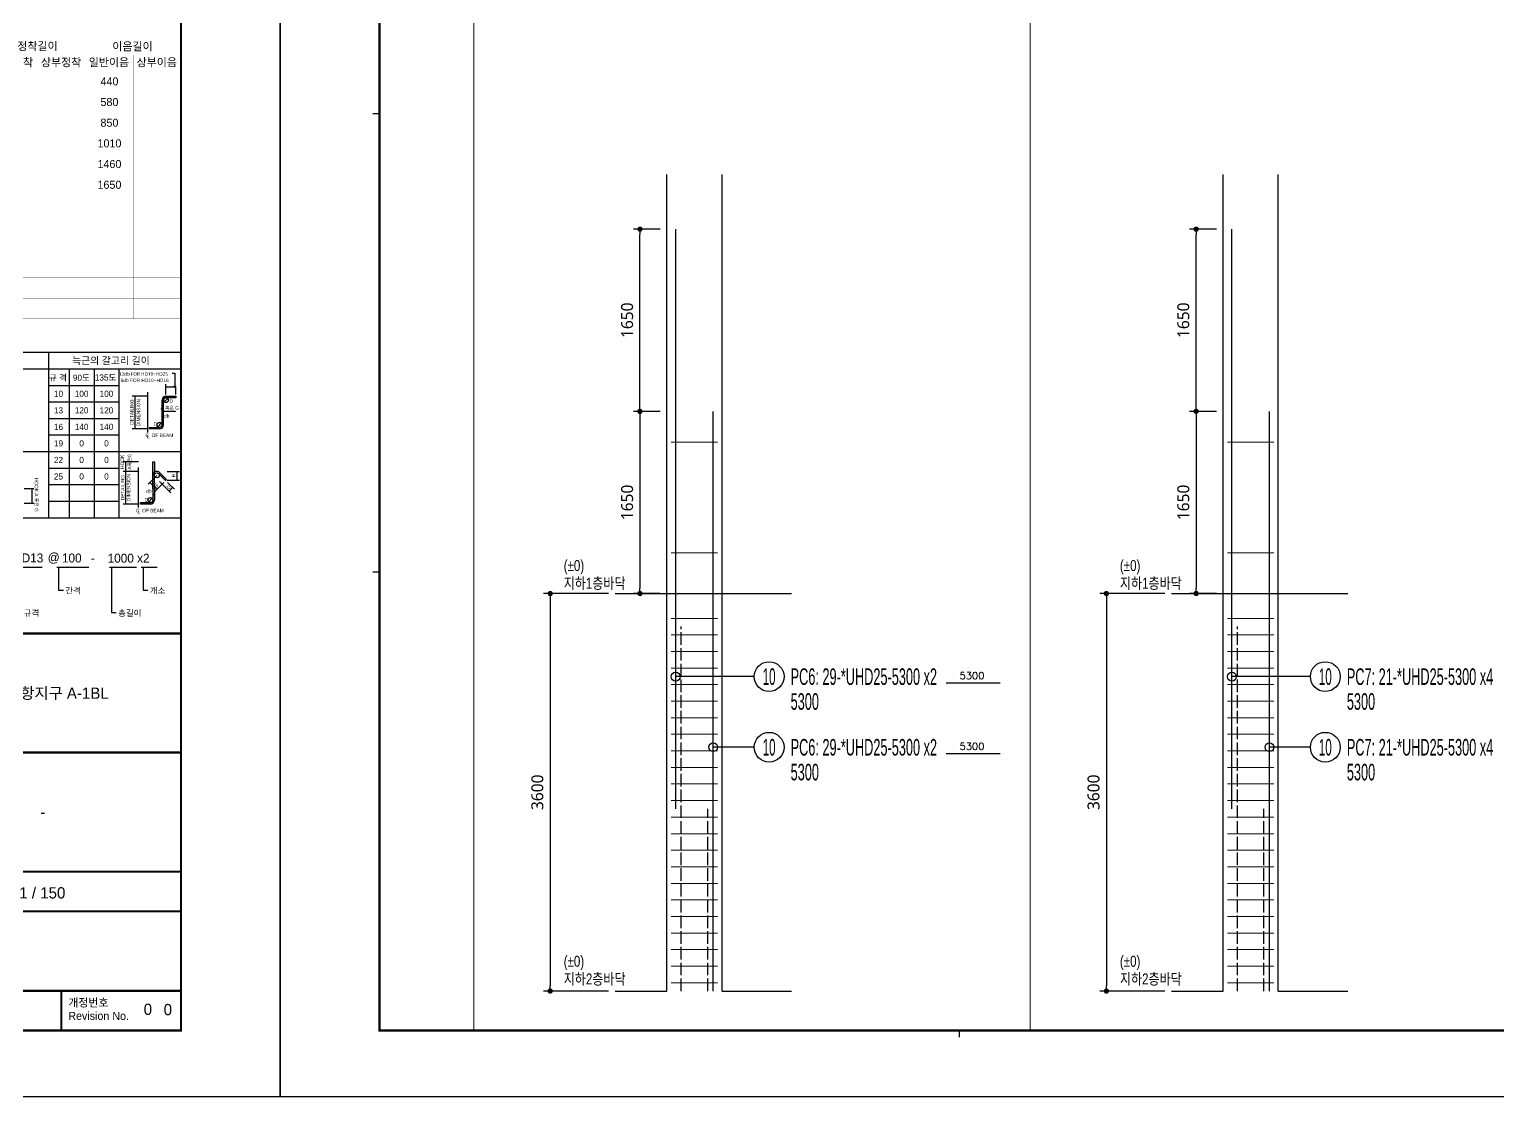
# Model space of a CAD drawing. Header units: millimetres. Extents: x 317501 to 2277231, y -321722 to 1186893.
# Drawn here: x 495949 to 509246, y -121176 to -111511 of the extents above; entities that cross this region are included whole.
import ezdxf
from ezdxf.enums import TextEntityAlignment as Align

# ---------------------------------------------------------------- set-up
doc = ezdxf.new("R2010")
doc.units = ezdxf.units.MM
doc.header["$LTSCALE"] = 57
doc.linetypes.add('HID', pattern=[2.5, 2, -0.5])
doc.layers.get('Defpoints').update_dxf_attribs({"color": 145})
for name, color, linetype in [('254', 254, 'Continuous'), ('AMAC-NO', 5, 'Continuous'), ('BAR', 2, 'Continuous'), ('DIM', 7, 'Continuous'), ('RP_TAG', 7, 'Continuous'), ('XDIM', 7, 'Continuous'), ('XSTRUCT', 2, 'Continuous')]:
    doc.layers.add(name, color=color, linetype=linetype)
doc.layers.add('Main Bar', color=7, linetype='Continuous', lineweight=0)
doc.layers.add('XTITLE', color=22, linetype='Continuous', lineweight=0)
doc.styles.add('ARIAL', font='malgun.ttf')
doc.styles.add('HYULL', font='Dotum.ttf')
doc.styles.add('ROMANS', font='malgun.ttf')
doc.styles.add('RPWK1', font='arial.ttf', dxfattribs={"bigfont": 'whgtxt.shx'})
doc.styles.add('RPWK2', font='romans.shx', dxfattribs={"bigfont": 'whgtxt.shx'})
doc.styles.add('XRebarSheet', font='Hmkmrhd_0.ttf')
doc.styles.add('돋음', font='Dotum.ttf')
doc.dimstyles.new('60(SUB-1.8)', dxfattribs={"dimscale": 60, "dimtxt": 1.8, "dimasz": 0.8, "dimexe": 1, "dimexo": 1, "dimgap": 1, "dimtad": 1, "dimdec": 0, "dimzin": 0, "dimdsep": 46, "dimtxsty": 'ROMANS', "dimblk": 'DOT', "dimcen": 1, "dimdle": 2, "dimclrd": 6, "dimclre": 6, "dimclrt": 7, "dimazin": 0, "dimtfac": 1, "dimtdec": 0, "dimtix": 1, "dimtmove": 2, "dimatfit": 3, "dimldrblk": 'DIMDOT', "dimfxl": 0, "dimtolj": 1, "dimtzin": 0, "dimarcsym": 0})
doc.dimstyles.new('NDIM', dxfattribs={"dimtxt": 3, "dimasz": 1.5, "dimexe": 2, "dimexo": 2, "dimgap": 1, "dimtad": 1, "dimdec": 0, "dimdsep": 46, "dimlunit": 6, "dimtxsty": 'ARIAL', "dimblk": 'DOT', "dimcen": 1, "dimclrd": 256, "dimclre": 7, "dimclrt": 3, "dimadec": 0, "dimazin": 0, "dimtfac": 1, "dimtdec": 0, "dimtix": 1, "dimtmove": 2, "dimatfit": 3, "dimldrblk": 'DOT', "dimfxl": 0, "dimtvp": 1, "dimtolj": 1, "dimlwd": -1, "dimlwe": -1, "dimarcsym": 0})

# ---------------------------------------------------------------- blocks, each defined once
blk = doc.blocks.new('_Dot')
at = {"color": 0, "linetype": 'ByBlock', "lineweight": -2}
blk.add_line((-0.5, 0), (-1, 0), dxfattribs=at)
at = {"color": 0, "linetype": 'ByBlock', "const_width": 0.5}
blk.add_lwpolyline([(-0.25, 0, 1), (0.25, 0, 1)], format="xyb", close=True, dxfattribs=at)
blk = doc.blocks.new('*D39')
at = {"color": 7, "transparency": 16777216}
for p, q in [((80432, 20451), (80432, 20463)), ((80477, 20451), (80477, 20463))]:
    blk.add_line(p, q, dxfattribs=at)
at = {"transparency": 16777216}
blk.add_line((80433, 20461), (80475, 20461), dxfattribs=at)
at = {"layer": 'Defpoints', "color": 0, "transparency": 16777216}
for p in [(80432, 20449), (80477, 20461), (80477, 20449)]:
    blk.add_point(p, dxfattribs=at)
at = {"transparency": 16777216, "xscale": 1.5, "yscale": 1.5, "zscale": 1.5, "rotation": 180}
blk.add_blockref('_Dot', (80432, 20461), dxfattribs=at)
at = {"transparency": 16777216, "xscale": 1.5, "yscale": 1.5, "zscale": 1.5}
blk.add_blockref('_Dot', (80477, 20461), dxfattribs=at)
blk = doc.blocks.new('*D41')
at = {"transparency": 16777216}
blk.add_line((80158, 18181), (80199, 18181), dxfattribs=at)
at = {"layer": 'Defpoints', "color": 0, "transparency": 16777216}
for p in [(80156, 18181), (80201, 18181), (80201, 18181)]:
    blk.add_point(p, dxfattribs=at)
at = {"transparency": 16777216, "xscale": 1.5, "yscale": 1.5, "zscale": 1.5, "rotation": 180}
blk.add_blockref('_Dot', (80156, 18181), dxfattribs=at)
at = {"transparency": 16777216, "xscale": 1.5, "yscale": 1.5, "zscale": 1.5}
blk.add_blockref('_Dot', (80201, 18181), dxfattribs=at)
blk = doc.blocks.new('*D90')
at = {"layer": 'Defpoints', "color": 0, "linetype": 'Continuous', "transparency": 16777216}
for p in [(501255, -116620), (500666, -120220), (501255, -120220)]:
    blk.add_point(p, dxfattribs=at).dxf.unprotected_set("ltscale", 0)
at = {"layer": 'XDIM', "color": 6, "linetype": 'Continuous', "lineweight": -2, "transparency": 16777216}
for p, q in [((501195, -116620), (500606, -116620)), ((500666, -116668), (500666, -120172)), ((501195, -120220), (500606, -120220))]:
    blk.add_line(p, q, dxfattribs=at).dxf.unprotected_set("ltscale", 0)
at = {"layer": 'XDIM', "color": 6, "linetype": 'Continuous', "lineweight": -2, "transparency": 16777216, "xscale": 48, "yscale": 48, "zscale": 48}
for p, rotation in [((500666, -116620), 90), ((500666, -120220), 270)]:
    blk.add_blockref('_Dot', p, dxfattribs=dict(at, rotation=rotation)).dxf.unprotected_set("ltscale", 0)
at = {"layer": 'XDIM', "color": 7, "linetype": 'Continuous', "transparency": 16777216, "insert": (500550, -118420), "char_height": 108, "attachment_point": 5, "rotation": 90, "style": 'ROMANS'}
blk.add_mtext('\\A1;3600', dxfattribs=at).dxf.unprotected_set("ltscale", 0)
blk = doc.blocks.new('DIMDOT')
at = {"layer": 'DIM', "linetype": 'Continuous'}
blk.add_line((-2, 0), (2, 0), dxfattribs=at)
for radius in [0.5, 0.25]:
    blk.add_circle((0, 0), radius, dxfattribs=at)
blk = doc.blocks.new('*D91')
at = {"layer": 'Defpoints', "color": 0, "linetype": 'Continuous', "transparency": 16777216}
for p in [(501722, -114970), (501479, -116620), (501722, -116620)]:
    blk.add_point(p, dxfattribs=at).dxf.unprotected_set("ltscale", 0)
at = {"layer": 'XDIM', "color": 6, "linetype": 'Continuous', "lineweight": -2, "transparency": 16777216}
for p, q in [((501662, -114970), (501419, -114970)), ((501479, -115018), (501479, -116572)), ((501662, -116620), (501419, -116620))]:
    blk.add_line(p, q, dxfattribs=at).dxf.unprotected_set("ltscale", 0)
at = {"layer": 'XDIM', "color": 6, "linetype": 'Continuous', "lineweight": -2, "transparency": 16777216, "xscale": 48, "yscale": 48, "zscale": 48}
for p, rotation in [((501479, -114970), 90), ((501479, -116620), 270)]:
    blk.add_blockref('_Dot', p, dxfattribs=dict(at, rotation=rotation)).dxf.unprotected_set("ltscale", 0)
at = {"layer": 'XDIM', "color": 7, "linetype": 'Continuous', "transparency": 16777216, "insert": (501363, -115795), "char_height": 108, "attachment_point": 5, "rotation": 90, "style": 'ROMANS'}
blk.add_mtext('\\A1;1650', dxfattribs=at).dxf.unprotected_set("ltscale", 0)
blk = doc.blocks.new('*D92')
at = {"layer": 'Defpoints', "color": 0, "linetype": 'Continuous', "transparency": 16777216}
for p in [(501479, -113320), (501722, -113320), (501722, -114970)]:
    blk.add_point(p, dxfattribs=at).dxf.unprotected_set("ltscale", 0)
at = {"layer": 'XDIM', "color": 6, "linetype": 'Continuous', "lineweight": -2, "transparency": 16777216}
for p, q in [((501662, -113320), (501419, -113320)), ((501479, -114922), (501479, -113368)), ((501662, -114970), (501419, -114970))]:
    blk.add_line(p, q, dxfattribs=at).dxf.unprotected_set("ltscale", 0)
at = {"layer": 'XDIM', "color": 6, "linetype": 'Continuous', "lineweight": -2, "transparency": 16777216, "xscale": 48, "yscale": 48, "zscale": 48}
for p, rotation in [((501479, -113320), 90), ((501479, -114970), 270)]:
    blk.add_blockref('_Dot', p, dxfattribs=dict(at, rotation=rotation)).dxf.unprotected_set("ltscale", 0)
at = {"layer": 'XDIM', "color": 7, "linetype": 'Continuous', "transparency": 16777216, "insert": (501363, -114145), "char_height": 108, "attachment_point": 5, "rotation": 90, "style": 'ROMANS'}
blk.add_mtext('\\A1;1650', dxfattribs=at).dxf.unprotected_set("ltscale", 0)
blk = doc.blocks.new('*D93')
at = {"layer": 'Defpoints', "color": 0, "linetype": 'Continuous', "transparency": 16777216}
for p in [(506292, -116620), (505703, -120220), (506292, -120220)]:
    blk.add_point(p, dxfattribs=at).dxf.unprotected_set("ltscale", 0)
at = {"layer": 'XDIM', "color": 6, "linetype": 'Continuous', "lineweight": -2, "transparency": 16777216}
for p, q in [((506232, -116620), (505643, -116620)), ((505703, -116668), (505703, -120172)), ((506232, -120220), (505643, -120220))]:
    blk.add_line(p, q, dxfattribs=at).dxf.unprotected_set("ltscale", 0)
at = {"layer": 'XDIM', "color": 6, "linetype": 'Continuous', "lineweight": -2, "transparency": 16777216, "xscale": 48, "yscale": 48, "zscale": 48}
for p, rotation in [((505703, -116620), 90), ((505703, -120220), 270)]:
    blk.add_blockref('_Dot', p, dxfattribs=dict(at, rotation=rotation)).dxf.unprotected_set("ltscale", 0)
at = {"layer": 'XDIM', "color": 7, "linetype": 'Continuous', "transparency": 16777216, "insert": (505587, -118420), "char_height": 108, "attachment_point": 5, "rotation": 90, "style": 'ROMANS'}
blk.add_mtext('\\A1;3600', dxfattribs=at).dxf.unprotected_set("ltscale", 0)
blk = doc.blocks.new('*D94')
at = {"layer": 'Defpoints', "color": 0, "linetype": 'Continuous', "transparency": 16777216}
for p in [(506760, -114970), (506516, -116620), (506760, -116620)]:
    blk.add_point(p, dxfattribs=at).dxf.unprotected_set("ltscale", 0)
at = {"layer": 'XDIM', "color": 6, "linetype": 'Continuous', "lineweight": -2, "transparency": 16777216}
for p, q in [((506700, -114970), (506456, -114970)), ((506516, -115018), (506516, -116572)), ((506700, -116620), (506456, -116620))]:
    blk.add_line(p, q, dxfattribs=at).dxf.unprotected_set("ltscale", 0)
at = {"layer": 'XDIM', "color": 6, "linetype": 'Continuous', "lineweight": -2, "transparency": 16777216, "xscale": 48, "yscale": 48, "zscale": 48}
for p, rotation in [((506516, -114970), 90), ((506516, -116620), 270)]:
    blk.add_blockref('_Dot', p, dxfattribs=dict(at, rotation=rotation)).dxf.unprotected_set("ltscale", 0)
at = {"layer": 'XDIM', "color": 7, "linetype": 'Continuous', "transparency": 16777216, "insert": (506400, -115795), "char_height": 108, "attachment_point": 5, "rotation": 90, "style": 'ROMANS'}
blk.add_mtext('\\A1;1650', dxfattribs=at).dxf.unprotected_set("ltscale", 0)
blk = doc.blocks.new('*D95')
at = {"layer": 'Defpoints', "color": 0, "linetype": 'Continuous', "transparency": 16777216}
for p in [(506516, -113320), (506760, -113320), (506760, -114970)]:
    blk.add_point(p, dxfattribs=at).dxf.unprotected_set("ltscale", 0)
at = {"layer": 'XDIM', "color": 6, "linetype": 'Continuous', "lineweight": -2, "transparency": 16777216}
for p, q in [((506700, -113320), (506456, -113320)), ((506516, -114922), (506516, -113368)), ((506700, -114970), (506456, -114970))]:
    blk.add_line(p, q, dxfattribs=at).dxf.unprotected_set("ltscale", 0)
at = {"layer": 'XDIM', "color": 6, "linetype": 'Continuous', "lineweight": -2, "transparency": 16777216, "xscale": 48, "yscale": 48, "zscale": 48}
for p, rotation in [((506516, -113320), 90), ((506516, -114970), 270)]:
    blk.add_blockref('_Dot', p, dxfattribs=dict(at, rotation=rotation)).dxf.unprotected_set("ltscale", 0)
at = {"layer": 'XDIM', "color": 7, "linetype": 'Continuous', "transparency": 16777216, "insert": (506400, -114145), "char_height": 108, "attachment_point": 5, "rotation": 90, "style": 'ROMANS'}
blk.add_mtext('\\A1;1650', dxfattribs=at).dxf.unprotected_set("ltscale", 0)
blk = doc.blocks.new('*U1636', base_point=(502514.3315, -118012.0521))
at = {"layer": 'RP_TAG', "color": 0, "linetype": 'Continuous', "ltscale": 100}
blk.add_circle((502648.3315, -118012.0521), 135, dxfattribs=at)
at = {"layer": 'RP_TAG', "color": 0, "linetype": 'Continuous', "ltscale": 100, "style": 'RPWK1', "width": 0.5}
blk.add_text('10', height=150, dxfattribs=at).set_placement((502648.3315, -118012.0521), align=Align.MIDDLE_CENTER)
at = {"layer": 'RP_TAG', "color": 0, "linetype": 'Continuous', "ltscale": 100, "style": 'RPWK1', "width": 0.55}
for s, p in [('PC6: 29-*UHD25-5300 x2', (502843.3315, -118012.0521)), ('5300', (502843.3315, -118237.0521))]:
    blk.add_text(s, height=150, dxfattribs=at).set_placement(p, align=Align.MIDDLE_LEFT)
blk = doc.blocks.new('*U1637', base_point=(502514.3315, -117372.6036))
at = {"layer": 'RP_TAG', "color": 0, "linetype": 'Continuous', "ltscale": 100}
blk.add_circle((502648.3315, -117372.6036), 135, dxfattribs=at)
at = {"layer": 'RP_TAG', "color": 0, "linetype": 'Continuous', "ltscale": 100, "style": 'RPWK1', "width": 0.5}
blk.add_text('10', height=150, dxfattribs=at).set_placement((502648.3315, -117372.6036), align=Align.MIDDLE_CENTER)
at = {"layer": 'RP_TAG', "color": 0, "linetype": 'Continuous', "ltscale": 100, "style": 'RPWK1', "width": 0.55}
for s, p in [('PC6: 29-*UHD25-5300 x2', (502843.3315, -117372.6036)), ('5300', (502843.3315, -117597.6036))]:
    blk.add_text(s, height=150, dxfattribs=at).set_placement(p, align=Align.MIDDLE_LEFT)
blk = doc.blocks.new('*U1638', base_point=(507551.6297, -118012.0521))
at = {"layer": 'RP_TAG', "color": 0, "linetype": 'Continuous', "ltscale": 100}
blk.add_circle((507685.6297, -118012.0521), 135, dxfattribs=at)
at = {"layer": 'RP_TAG', "color": 0, "linetype": 'Continuous', "ltscale": 100, "style": 'RPWK1', "width": 0.5}
blk.add_text('10', height=150, dxfattribs=at).set_placement((507685.6297, -118012.0521), align=Align.MIDDLE_CENTER)
at = {"layer": 'RP_TAG', "color": 0, "linetype": 'Continuous', "ltscale": 100, "style": 'RPWK1', "width": 0.55}
for s, p in [('PC7: 21-*UHD25-5300 x4', (507880.6297, -118012.0521)), ('5300', (507880.6297, -118237.0521))]:
    blk.add_text(s, height=150, dxfattribs=at).set_placement(p, align=Align.MIDDLE_LEFT)
blk = doc.blocks.new('*U1639', base_point=(507551.6297, -117372.6036))
at = {"layer": 'RP_TAG', "color": 0, "linetype": 'Continuous', "ltscale": 100}
blk.add_circle((507685.6297, -117372.6036), 135, dxfattribs=at)
at = {"layer": 'RP_TAG', "color": 0, "linetype": 'Continuous', "ltscale": 100, "style": 'RPWK1', "width": 0.5}
blk.add_text('10', height=150, dxfattribs=at).set_placement((507685.6297, -117372.6036), align=Align.MIDDLE_CENTER)
at = {"layer": 'RP_TAG', "color": 0, "linetype": 'Continuous', "ltscale": 100, "style": 'RPWK1', "width": 0.55}
for s, p in [('PC7: 21-*UHD25-5300 x4', (507880.6297, -117372.6036)), ('5300', (507880.6297, -117597.6036))]:
    blk.add_text(s, height=150, dxfattribs=at).set_placement(p, align=Align.MIDDLE_LEFT)
blk = doc.blocks.new('dhs_sheet2e')
blk.add_hatch(color=256).paths.add_polyline_path([(80850.3, 21144.3), (80551.4, 21144.3, 0.4142136), (80431.9, 21024.7), (80431.9, 20621.2), (80431.9, 20277.5, -0.4142136), (80357.1, 20202.7), (80058.2, 20202.7), (80058.2, 20157.9), (80357.1, 20157.9, 0.4142136), (80476.7, 20277.5), (80476.7, 20621.2), (80476.7, 21024.7, -0.4142136), (80551.4, 21099.4), (80850.3, 21099.4)])
h = blk.add_hatch(color=256)
h.paths.add_polyline_path([(80200.9, 19160.1), (80156.1, 19160.1), (80156.1, 18756.6, -0.2277351), (80200.9, 18850)])
h.paths.add_polyline_path([(80156.1, 18756.6), (80156.1, 18353.1), (80156.1, 18009.4, -0.4142136), (80081.4, 17934.7), (79782.5, 17934.7), (79782.5, 17889.8), (80081.4, 17889.8, 0.4142136), (80200.9, 18009.4), (80200.9, 18353.1), (80200.9, 18756.6, -0.6681786), (80328.5, 18809.5), (80539.9, 18598.1), (80571.6, 18629.8), (80360.2, 18841.2, 0.6681786)])
at = {"color": 7}
for p, q in [((2996.4, 29664.7), (2796.7, 29664.7)), ((80551.4, 21191.6), (80551.4, 21507.4)), ((80850.3, 21191.6), (80850.3, 21435)), ((79996, 21144.3), (79533, 21144.3)), ((80431.9, 20947.5), (80431.9, 20685.3)), ((79996, 20157.9), (79533, 20157.9)), ((79720.2, 19160.1), (79257.5, 19160.1)), ((79720.2, 18876.2), (79257.5, 18876.2)), ((79720.2, 18876.2), (79257.5, 18876.2)), ((80273.9, 18754.9), (80011.4, 18492.3)), ((80591.1, 18876.2), (80958.3, 18876.2)), ((76270.6, 18361.7), (76562.3, 18361.7)), ((80485.3, 18543.5), (80222.7, 18281)), ((80488.8, 18437.8), (80698.5, 18228.1)), ((80591.1, 18607.2), (80958.3, 18607.2)), ((80594.5, 18543.5), (80804.2, 18333.8)), ((76270.6, 17913.3), (76562.3, 17913.3)), ((79720.2, 17885.5), (79257.5, 17885.5)), ((2996.4, 15831.2), (2796.7, 15831.2)), ((20500.6, 1997.6), (20500.6, 1797.9))]:
    blk.add_line(p, q, dxfattribs=at)
at = {"color": 7, "ltscale": 2}
for p, q in [((73013.1, 22471.6), (81003.6, 22471.6)), ((77008.3, 22471.6), (77008.3, 17477.6)), ((73013.1, 21972.2), (81003.6, 21972.2)), ((77632.6, 21972.2), (77632.6, 17477.6)), ((78381.7, 21972.2), (78381.7, 17477.6)), ((79130.8, 21972.2), (79130.8, 17477.6)), ((77008.3, 21472.8), (79130.8, 21472.8)), ((75135.6, 19475.2), (77008.3, 19475.2)), ((79130.8, 19475.2), (81003.6, 19475.2)), ((73013.1, 17477.6), (81003.6, 17477.6))]:
    blk.add_line(p, q, dxfattribs=at)
for p, q in [((80742.8, 21835.3), (80817.5, 21835.3)), ((80817.5, 21835.3), (80817.5, 21432.5)), ((80553.3, 21432.5), (80848.4, 21432.5)), ((79607.9, 21142.4), (79607.9, 20159.8)), ((80431.9, 20277.5), (80431.9, 21024.7)), ((80476.7, 20277.5), (80476.7, 21024.7)), ((80498.6, 20971.9), (80604.3, 21077.5)), ((80551.4, 21144.3), (80850.3, 21144.3)), ((80850.3, 21099.4), (80551.4, 21099.4)), ((80850.3, 21144.3), (80850.3, 21099.4)), ((80835.3, 20687.8), (80431.9, 20687.8)), ((80058.2, 20202.7), (80357.1, 20202.7)), ((80058.2, 20157.9), (80058.2, 20202.7)), ((80357.1, 20157.9), (80058.2, 20157.9)), ((80304.3, 20224.6), (80410, 20330.3)), ((79332.2, 19158.3), (79332.2, 18878.1)), ((79332.2, 18874.3), (79332.2, 17887.4)), ((80156.1, 18353.1), (80156.1, 18756.6)), ((80200.9, 18353.1), (80200.9, 18756.6)), ((80328.5, 18809.5), (80539.9, 18598.1)), ((80360.2, 18841.2), (80571.6, 18629.8)), ((80539.9, 18598.1), (80571.6, 18629.8)), ((80883.4, 18874.3), (80883.4, 18609.1)), ((76502.4, 18360.2), (76502.4, 17914.8)), ((80065.6, 18544), (80274.3, 18335.3)), ((80156.1, 18353.1), (80156.1, 18009.4)), ((80200.9, 18353.1), (80200.9, 18009.4)), ((80357.7, 18568.9), (80698.5, 18228.1)), ((80749.9, 18385.4), (80646.9, 18282.4)), ((79782.5, 17889.8), (79782.5, 17934.7)), ((79782.5, 17934.7), (80081.4, 17934.7)), ((80081.4, 17889.8), (79782.5, 17889.8)), ((80028.6, 17956.6), (80134.2, 18062.2))]:
    blk.add_line(p, q)
at = {"linetype": 'Continuous'}
for p, q in [((79998.5, 20053.3), (79998.5, 21263.8)), ((79722.7, 17785.2), (79722.7, 18995.8))]:
    blk.add_line(p, q, dxfattribs=at)
at = {"color": 4}
for p, q in [((80156.1, 19160.1), (80200.9, 19160.1)), ((80156.1, 18756.6), (80156.1, 19160.1)), ((80200.9, 19160.1), (80200.9, 18850))]:
    blk.add_line(p, q, dxfattribs=at)
at = {"color": 1, "ltscale": 2}
for p, q in [((75998.4, 15979.6), (76812.5, 15979.6)), ((77253.2, 15979.6), (78222.3, 15979.6)), ((77309.7, 15979.6), (77309.7, 15288.3)), ((78846.9, 15979.6), (79661, 15979.6)), ((78903.4, 15979.6), (78903.4, 14611.4)), ((79804.8, 15979.6), (80281.2, 15979.6)), ((79861.3, 15979.6), (79861.3, 15288.3)), ((77309.7, 15288.3), (77453.7, 15288.3)), ((79861.3, 15288.3), (80005.3, 15288.3)), ((78903.4, 14611.4), (79047.4, 14611.4))]:
    blk.add_line(p, q, dxfattribs=at)
at = {"color": 30}
for p, q in [((73013.1, 6791.9), (81003.6, 6791.9)), ((73013.1, 5593.3), (81003.6, 5593.3)), ((73013.1, 3196.2), (81003.6, 3196.2))]:
    blk.add_line(p, q, dxfattribs=at)
at = {"color": 7}
blk.add_lwpolyline([(84000, 0), (84000, 59329.4), (0, 59329.4), (0, 0)], close=True, dxfattribs=at)
at = {"color": 30, "const_width": 64.9}
blk.add_lwpolyline([(81003.6, 57331.7), (2996.4, 57331.7), (2996.4, 1997.6), (81003.6, 1997.6)], close=True, dxfattribs=at)
at = {"color": 7, "const_width": 1.25}
for points in [[(73013.1, 31920), (81003.6, 31920)], [(78117.6, 31920), (78117.6, 23480)], [(75231.7, 31445.6), (81003.6, 31445.6)], [(76674.7, 31445.6), (76674.7, 23480)], [(79560.6, 31445.6), (79560.6, 23480)], [(73013.1, 30971.1), (81003.6, 30971.1)], [(73013.1, 30346.9), (81003.6, 30346.9)], [(73013.1, 29722.6), (81003.6, 29722.6)], [(73013.1, 29098.3), (81003.6, 29098.3)], [(73013.1, 28474.1), (81003.6, 28474.1)], [(73013.1, 27849.8), (81003.6, 27849.8)], [(73013.1, 27225.6), (81003.6, 27225.6)], [(73013.1, 26601.3), (81003.6, 26601.3)], [(73013.1, 25977.1), (81003.6, 25977.1)], [(73013.1, 25352.8), (81003.6, 25352.8)], [(73013.1, 24728.5), (81003.6, 24728.5)], [(73013.1, 24104.3), (81003.6, 24104.3)], [(73013.1, 23480), (81003.6, 23480)]]:
    blk.add_lwpolyline(points, dxfattribs=at)
at = {"ltscale": 2, "const_width": 1.25}
blk.add_lwpolyline([(81003.6, 23480), (81003.6, 31595.4)], dxfattribs=at)
at = {"color": 30, "const_width": 64.9}
for points in [[(73013.1, 13983.4), (81003.6, 13983.4)], [(73013.1, 10387.6), (81003.6, 10387.6)], [(73013.1, 6791.9), (81003.6, 6791.9)], [(73013.1, 5593.3), (81003.6, 5593.3)], [(73013.1, 3196.2), (81003.6, 3196.2)], [(77390.2, 1997.6), (77390.2, 3196.2)]]:
    blk.add_lwpolyline(points, dxfattribs=at)
at = {"color": 1, "ltscale": 2, "const_width": 1.87}
for points in [[(79725.1, 2916.8), (79725.1, 2355), (80286.9, 2355), (80286.9, 2916.8), (79725.1, 2916.8)], [(80321.3, 2916.8), (80321.3, 2355), (80883.1, 2355), (80883.1, 2916.8), (80321.3, 2916.8)]]:
    blk.add_lwpolyline(points, dxfattribs=at)
for centre, radius in [((80817.5, 21432.5), 22.4), ((80817.5, 21432.5), 11.2), ((80551.4, 21024.7), 74.7), ((80498.6, 20971.9), 4.48), ((80604.3, 21077.5), 4.48), ((80357.1, 20277.5), 74.7), ((80304.3, 20224.6), 4.48), ((80410, 20330.3), 4.48), ((80275.7, 18756.6), 74.7), ((80081.4, 18009.4), 74.7), ((80028.6, 17956.6), 4.48), ((80134.2, 18062.2), 4.48)]:
    blk.add_circle(centre, radius)
for centre, radius, start, end in [((80551.4, 21024.7), 119.6, 90, 180), ((80551.4, 21024.7), 74.7, 90, 180), ((80357.1, 20277.5), 74.7, 270, 0), ((80357.1, 20277.5), 119.6, 270, 0), ((80275.7, 18756.6), 119.6, 45, 180), ((80081.4, 18009.4), 119.6, 270, 0), ((80081.4, 18009.4), 74.7, 270, 0)]:
    blk.add_arc(centre, radius, start, end)
for p, xscale, yscale, zscale, rotation in [((80551.4, 21432.5), 14.98216409036861, 14.98216409036861, 14.98216409036861, 180), ((79607.9, 21144.3), 14.98216409036861, 14.98216409036861, 14.98216409036861, 90), ((80431.9, 20687.8), 14.98216409036861, 14.98216409036861, 14.98216409036861, 180), ((79607.9, 20157.9), 14.98216409036861, 14.98216409036861, 14.98216409036861, 270), ((79332.2, 19160.1), 14.98216409036861, 14.98216409036861, 14.98216409036861, 90), ((79332.2, 18876.2), 14.98216409036861, 14.98216409036861, 14.98216409036861, 90), ((79332.2, 18876.2), 1.872770511296076, 1.872770511296076, 1.872770511296076, 270), ((80883.4, 18876.2), 14.98216409036861, 14.98216409036861, 14.98216409036861, 90), ((80883.4, 18607.2), 14.98216409036861, 14.98216409036861, 14.98216409036861, 270), ((76502.4, 18361.7), 11.98573127229489, 11.98573127229489, 11.98573127229489, 90), ((80064, 18545), 14.98216409036861, 14.98216409036861, 14.98216409036861, 135.0000000000825), ((80275.7, 18333.9), 14.98216409036861, 14.98216409036861, 14.98216409036861, 315.0000000000825), ((80645.5, 18281.1), 14.98216409036861, 14.98216409036861, 14.98216409036861, 225.0000000002524), ((80751.2, 18386.8), 14.98216409036861, 14.98216409036861, 14.98216409036861, 45.00000000025245), ((76502.4, 17913.3), 11.98573127229489, 11.98573127229489, 11.98573127229489, 270), ((79332.2, 17885.5), 14.98216409036861, 14.98216409036861, 14.98216409036861, 270)]:
    blk.add_blockref('_Dot', p, dxfattribs=dict(xscale=xscale, yscale=yscale, zscale=zscale, rotation=rotation))
for p, xscale, yscale, zscale in [((80850.3, 21432.5), 1.872770511296076, 1.872770511296076, 1.872770511296076), ((80850.3, 20687.8), 14.98216409036861, 14.98216409036861, 14.98216409036861)]:
    blk.add_blockref('_Dot', p, dxfattribs=dict(xscale=xscale, yscale=yscale, zscale=zscale))
at = {"color": 3}
for s, height, style, p in [('늑근의 갈고리 길이', 217.47, 'XRebarSheet', (77716.4, 22111.4)), ('규 격', 184.85, 'XRebarSheet', (77015.8, 21609.3)), ('90도', 184.85, 'XRebarSheet', (77741.9, 21610.8)), ('135도', 184.85, 'XRebarSheet', (78402.8, 21618.5)), ('HD13', 271.84, 'HYULL', (75937.6, 16126.4)), ('@', 271.8, 'HYULL', (76981.9, 16143.6)), ('100', 271.84, 'HYULL', (77410.5, 16124.9)), ('-', 271.8, 'HYULL', (78283.3, 16120.3)), ('1000 x2', 271.84, 'HYULL', (78789.8, 16118.6)), ('간격', 181.22, 'XRebarSheet', (77513.8, 15184.8)), ('개소', 181.22, 'XRebarSheet', (80065.4, 15184.8)), ('규격', 181.22, 'XRebarSheet', (76259, 14507.8)), ('총길이', 181.22, 'XRebarSheet', (79107.5, 14507.8))]:
    blk.add_text(s, height=height, dxfattribs=dict(at, style=style)).set_placement(p)
for s, height, style, p in [('12db FOR HD19~HD25', 104.875, 'ARIAL', (79128.8, 21763.4)), ('6db FOR HD10~HD16', 104.875, 'HYULL', (79181.1, 21570.1)), ('A 혹은 G', 104.88, 'HYULL', (80384, 20740.7)), ('D', 104.9, 'HYULL', (80656, 20944.7)), ('db', 104.88, 'HYULL', (80494.6, 20497.1)), ('C  OF BEAM', 104.88, 'HYULL', (79933.3, 19912.7)), ('L', 104.9, 'HYULL', (79978.2, 19870.3)), ('D', 104.9, 'HYULL', (80177.8, 20262.8)), ('db', 104.88, 'HYULL', (79955.9, 18229.1)), ('C  OF BEAM', 104.88, 'HYULL', (79646.6, 17640.3)), ('D', 104.9, 'HYULL', (79902.1, 17964.6)), ('L', 104.9, 'HYULL', (79691.4, 17597.9))]:
    blk.add_text(s, height=height, dxfattribs=dict(style=style)).set_placement(p)
at = {"style": 'HYULL'}
for s, height, rotation, p in [('DETAILING', 104.88, 90, (79572.8, 20283)), ('DIMENSION', 104.88, 90, (79773.2, 20238.9)), ('HOOK', 104.88, 90, (79280.6, 18949.8)), ('A혹은G', 104.88, 90, (79503.2, 18925.5)), ('HOOK A 혹은 G', 104.875, 270, (76588.8, 18683)), ('DETAILING', 104.88, 90, (79297.1, 18001.8)), ('DIMENSION', 104.88, 90, (79475.3, 17979.8)), ('H', 104.9, 90, (80828.6, 18696.9))]:
    blk.add_text(s, height=height, rotation=rotation, dxfattribs=at).set_placement(p)
at = {"style": 'HYULL', "width": 0.8}
for s, height, rotation, p in [('6db', 104.88, 315, (80113.5, 18528.3)), ('D', 104.9, 45, (80638.1, 18324.3))]:
    blk.add_text(s, height=height, rotation=rotation, dxfattribs=at).set_placement(p)
at = {"color": 7, "style": 'XRebarSheet'}
for s, height, p in [('개정번호', 241.63, (77602.3, 2836.6)), ('Revision No.', 241.632, (77602.3, 2437.1))]:
    blk.add_text(s, height=height, dxfattribs=at).set_placement(p, align=Align.MIDDLE_LEFT)
for base, p1, p2, picture, middle in [((80476.7, 20461.4), (80431.9, 20449.3), (80476.7, 20449.3), '*D39', (80454.3, 20461.4)), ((80200.9, 18181.3), (80156.1, 18181.3), (80200.9, 18181.3), '*D41', (80178.5, 18181.3))]:
    dim = blk.add_linear_dim(base=base, p1=p1, p2=p2, text=' ', dimstyle='NDIM')
    dim.commit()
    dim.dimension.update_dxf_attribs({"geometry": picture, "text_midpoint": middle})
blk = doc.blocks.new('sdhdtbhse')
at = {"color": 7, "ltscale": 2}
for p, q in [((57756, -28767), (59348, -28767)), ((57756, -29142), (59348, -29142)), ((57756, -29516), (59348, -29516)), ((57756, -29891), (59348, -29891)), ((57756, -30265), (59348, -30265)), ((57756, -30640), (59348, -30640)), ((57756, -31014), (59348, -31014))]:
    blk.add_line(p, q, dxfattribs=at)
at = {"color": 255, "xscale": 0.75, "yscale": 0.75, "zscale": 0.75}
blk.add_blockref('dhs_sheet2e', (0, -44497), dxfattribs=at)
at = {"color": 3, "style": 'XRebarSheet'}
for s, height, p in [('정착길이', 182, (57503, -20713)), ('이음길이', 182, (59655, -20719)), ('일반정착', 182, (56947, -21079)), ('상부정착', 182, (58039, -21079)), ('일반이음', 182, (59122, -21079)), ('상부이음', 182, (60205, -21079)), ('440', 182, (59133, -21510)), ('580', 182, (59133, -21978)), ('850', 182, (59133, -22446)), ('1010', 182, (59133, -22914)), ('1460', 182, (59133, -23382)), ('1650', 182, (59133, -23851)), ('10', 138.6, (57980, -28584)), ('100', 138.6, (58504, -28583)), ('100', 138.6, (59066, -28583)), ('13', 138.6, (57980, -28958)), ('120', 138.6, (58504, -28957)), ('120', 138.6, (59066, -28957)), ('16', 138.6, (57980, -29333)), ('140', 138.6, (58504, -29332)), ('140', 138.6, (59066, -29332)), ('19', 138.6, (57980, -29707)), ('0', 139, (58504, -29706)), ('0', 139, (59066, -29706)), ('22', 138.6, (57980, -30082)), ('0', 139, (58504, -30081)), ('0', 139, (59066, -30081)), ('25', 138.6, (57980, -30456)), ('0', 139, (58504, -30455)), ('0', 139, (59066, -30455))]:
    blk.add_text(s, height=height, dxfattribs=at).set_placement(p, align=Align.MIDDLE_CENTER)
for s, p in [('고양장항지구 A-1BL', (57636, -35358)), ('-', (57626, -38055)), ('1 / 150', (57614, -39878)), ('0', (60004, -42520)), ('0', (60456, -42526))]:
    blk.add_text(s, height=255, dxfattribs=at).set_placement(p, align=Align.MIDDLE)

msp = doc.modelspace()

# ---------------------------------------------------------------- linework, layer by layer
at = {"layer": '254', "color": 4, "linetype": 'Continuous'}
for p, q in [((502513.3, -117372.6), (501802.2, -117372.6)), ((507550.6, -117372.6), (506839.5, -117372.6)), ((502513.3, -118012.1), (502142.2, -118012.1)), ((507550.6, -118012.1), (507179.5, -118012.1))]:
    msp.add_line(p, q, dxfattribs=at)
for centre in [(501802.2, -117372.6), (506839.5, -117372.6), (502142.2, -118012.1), (507179.5, -118012.1)]:
    msp.add_circle(centre, 40, dxfattribs=at)
at = {"layer": 'BAR', "color": 3}
for points in [[(501802.2, -118569.9), (501802.2, -113319.9)], [(506839.5, -118569.9), (506839.5, -113319.9)], [(502142.2, -120219.9), (502142.2, -114969.9)], [(507179.5, -120219.9), (507179.5, -114969.9)]]:
    msp.add_lwpolyline(points, dxfattribs=at)
at = {"layer": 'BAR', "color": 8, "linetype": 'HID'}
for points in [[(501852.2, -120219.9), (501852.2, -116919.9)], [(506889.5, -120219.9), (506889.5, -116919.9)], [(502092.2, -120219.9), (502092.2, -118569.9)], [(507129.5, -120219.9), (507129.5, -118569.9)]]:
    msp.add_lwpolyline(points, dxfattribs=at)
at = {"layer": 'Main Bar', "color": 30, "linetype": 'Continuous'}
for p, q in [((501762.2, -115250.1), (502182.2, -115250.1)), ((506799.5, -115250.1), (507219.5, -115250.1)), ((501762.2, -116250.1), (502182.2, -116250.1)), ((506799.5, -116250.1), (507219.5, -116250.1)), ((501762.2, -116844.9), (502182.2, -116844.9)), ((506799.5, -116844.9), (507219.5, -116844.9)), ((501762.2, -116994.9), (502182.2, -116994.9)), ((506799.5, -116994.9), (507219.5, -116994.9)), ((501762.2, -117144.9), (502182.2, -117144.9)), ((506799.5, -117144.9), (507219.5, -117144.9)), ((501762.2, -117294.9), (502182.2, -117294.9)), ((506799.5, -117294.9), (507219.5, -117294.9)), ((501762.2, -117444.9), (502182.2, -117444.9)), ((506799.5, -117444.9), (507219.5, -117444.9)), ((501762.2, -117594.9), (502182.2, -117594.9)), ((506799.5, -117594.9), (507219.5, -117594.9)), ((501762.2, -117744.9), (502182.2, -117744.9)), ((506799.5, -117744.9), (507219.5, -117744.9)), ((501762.2, -117894.9), (502182.2, -117894.9)), ((506799.5, -117894.9), (507219.5, -117894.9)), ((501762.2, -118044.9), (502182.2, -118044.9)), ((506799.5, -118044.9), (507219.5, -118044.9)), ((501762.2, -118194.9), (502182.2, -118194.9)), ((506799.5, -118194.9), (507219.5, -118194.9)), ((501762.2, -118344.9), (502182.2, -118344.9)), ((506799.5, -118344.9), (507219.5, -118344.9)), ((501762.2, -118494.9), (502182.2, -118494.9)), ((506799.5, -118494.9), (507219.5, -118494.9)), ((501762.2, -118644.9), (502182.2, -118644.9)), ((506799.5, -118644.9), (507219.5, -118644.9)), ((501762.2, -118794.9), (502182.2, -118794.9)), ((506799.5, -118794.9), (507219.5, -118794.9)), ((501762.2, -118944.9), (502182.2, -118944.9)), ((506799.5, -118944.9), (507219.5, -118944.9)), ((501762.2, -119094.9), (502182.2, -119094.9)), ((506799.5, -119094.9), (507219.5, -119094.9)), ((501762.2, -119244.9), (502182.2, -119244.9)), ((506799.5, -119244.9), (507219.5, -119244.9)), ((501762.2, -119394.9), (502182.2, -119394.9)), ((506799.5, -119394.9), (507219.5, -119394.9)), ((501762.2, -119544.9), (502182.2, -119544.9)), ((506799.5, -119544.9), (507219.5, -119544.9)), ((501762.2, -119694.9), (502182.2, -119694.9)), ((506799.5, -119694.9), (507219.5, -119694.9)), ((501762.2, -119844.9), (502182.2, -119844.9)), ((506799.5, -119844.9), (507219.5, -119844.9)), ((501762.2, -119994.9), (502182.2, -119994.9)), ((506799.5, -119994.9), (507219.5, -119994.9)), ((501762.2, -120144.9), (502182.2, -120144.9)), ((506799.5, -120144.9), (507219.5, -120144.9))]:
    msp.add_line(p, q, dxfattribs=at).dxf.unprotected_set("ltscale", 0)
at = {"layer": 'RP_TAG', "color": 250, "linetype": 'Continuous', "ltscale": 100}
for p, q in [((504322.4, -117372.6), (504322.5, -117372.6)), ((504322.4, -118012.1), (504322.5, -118012.1))]:
    msp.add_line(p, q, dxfattribs=at)
at = {"layer": 'RP_TAG', "color": 1, "linetype": 'Continuous', "ltscale": 100}
for points in [[(504251.9, -117429.3), (504740.8, -117429.3)], [(504251.9, -118068.8), (504740.8, -118068.8)]]:
    msp.add_lwpolyline(points, dxfattribs=at)
at = {"layer": 'XSTRUCT', "color": 5, "linetype": 'Continuous'}
for p, q in [((501722.2, -120219.9), (501722.2, -112826)), ((502222.2, -120219.9), (502222.2, -112826)), ((506759.5, -120219.9), (506759.5, -112826)), ((507259.5, -120219.9), (507259.5, -112826)), ((501255.1, -116619.9), (502851.9, -116619.9)), ((506292.4, -116619.9), (507889.2, -116619.9)), ((501255.1, -120219.9), (501722.2, -120219.9)), ((502222.2, -120219.9), (502851.9, -120219.9)), ((506292.4, -120219.9), (506759.5, -120219.9)), ((507259.5, -120219.9), (507889.2, -120219.9))]:
    msp.add_line(p, q, dxfattribs=at).dxf.unprotected_set("ltscale", 0)
at = {"layer": 'XTITLE', "color": 3, "ltscale": 2}
msp.add_line((499975.7, -105135.8), (499975.7, -120577), dxfattribs=at)
msp.add_lwpolyline([(505013, -105135.8), (505013, -120577)], dxfattribs=at)

# ---------------------------------------------------------------- block references
at = {"layer": 'RP_TAG', "color": 135, "linetype": 'Continuous', "ltscale": 1.86612e-317}
for name, p in [('*U1637', (502514.3, -117372.6)), ('*U1639', (507551.6, -117372.6)), ('*U1636', (502514.3, -118012.1)), ('*U1638', (507551.6, -118012.1))]:
    msp.add_blockref(name, p, dxfattribs=at)
at = {"layer": 'XDIM', "color": 4, "xscale": 0.3999999986033871, "yscale": 0.3999999986033871, "zscale": 0.3999999986033871}
for p in [(473020.9, -103377.5), (498220.9, -103377.5)]:
    msp.add_blockref('sdhdtbhse', p, dxfattribs=at)

# ---------------------------------------------------------------- texts
at = {"layer": 'AMAC-NO', "color": 2, "style": '돋음', "width": 0.8}
for s, p in [('(%%P0)', (500788.2, -116416.3)), ('(%%P0)', (505825.5, -116416.3)), ('지하1층바닥', (500788.2, -116576.9)), ('지하1층바닥', (505825.5, -116576.9)), ('(%%P0)', (500788.2, -120000)), ('(%%P0)', (505825.5, -120000)), ('지하2층바닥', (500788.2, -120160.6)), ('지하2층바닥', (505825.5, -120160.6))]:
    msp.add_text(s, height=100, dxfattribs=at).set_placement(p)
at = {"layer": 'RP_TAG', "color": 2, "linetype": 'Continuous', "ltscale": 100, "style": 'RPWK2'}
for p in [(504485.6, -117416.2), (504485.6, -118055.7)]:
    msp.add_text('5300', height=65.33, dxfattribs=at).set_placement(p, align=Align.BOTTOM_CENTER)

# ---------------------------------------------------------------- dimensions: what is measured, and where the dimension line sits
at = {"layer": 'XDIM', "color": 4, "linetype": 'Continuous'}
for p1, p2, distance, picture, middle in [((501722.2, -114969.9), (501722.2, -113319.9), 243.5, '*D92', (501362.6, -114144.9)), ((506759.5, -114969.9), (506759.5, -113319.9), 243.5, '*D95', (506399.9, -114144.9)), ((501722.2, -114969.9), (501722.2, -116619.9), -243.5, '*D91', (501362.6, -115794.9)), ((506759.5, -114969.9), (506759.5, -116619.9), -243.5, '*D94', (506399.9, -115794.9)), ((501255.1, -116619.9), (501255.1, -120219.9), -589.4, '*D90', (500549.9, -118419.9)), ((506292.4, -116619.9), (506292.4, -120219.9), -589.4, '*D93', (505587.2, -118419.9))]:
    dim = msp.add_aligned_dim(p1=p1, p2=p2, distance=distance, dimstyle='60(SUB-1.8)', dxfattribs=at)
    dim.commit()
    dim.dimension.update_dxf_attribs({"geometry": picture, "text_midpoint": middle})
    dim.dimension.dxf.unprotected_set("ltscale", 0)

doc.saveas('drawing.dxf')
